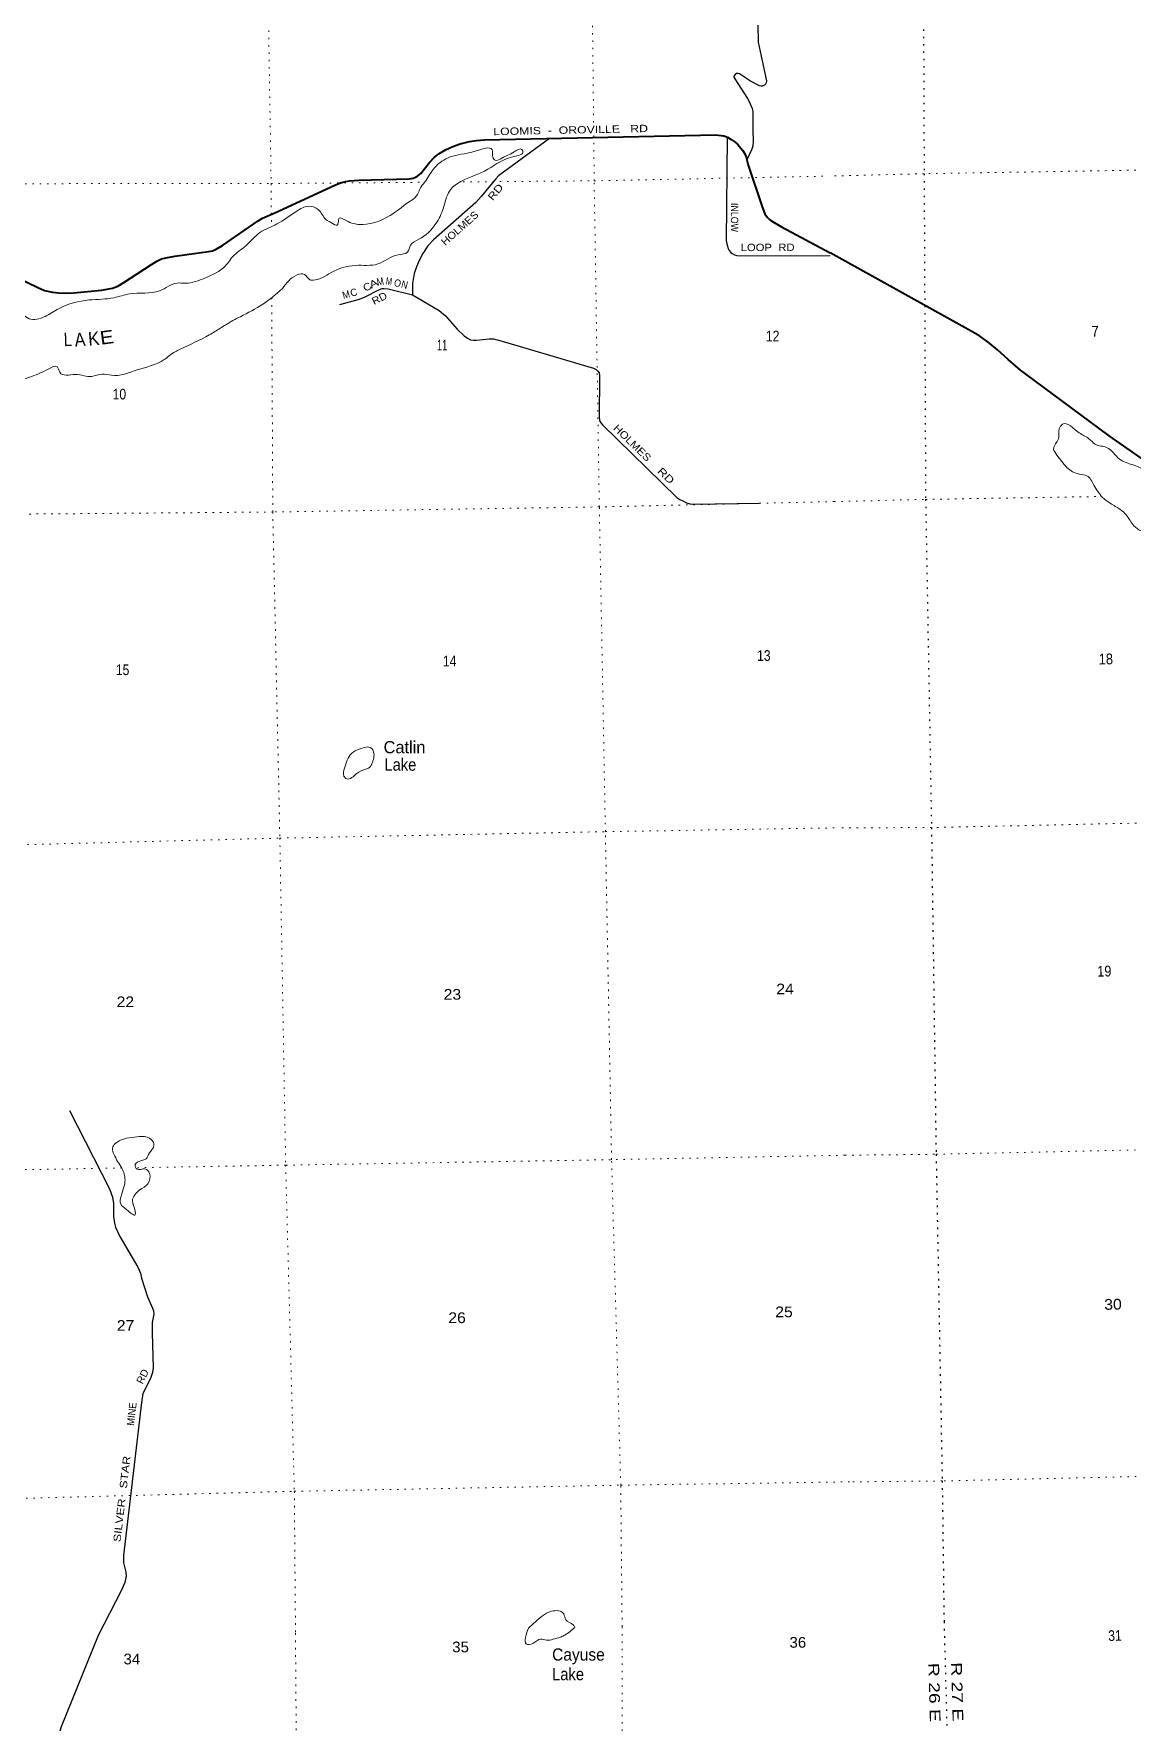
# Model space of a CAD drawing. Header units: feet. Extents: x 242557 to 489137, y 368785 to 557307.
# Drawn here: x 351951 to 369920, y 460875 to 488499 of the extents above; entities that cross this region are included whole.
import ezdxf
from ezdxf.enums import TextEntityAlignment as Align

# ---------------------------------------------------------------- set-up
doc = ezdxf.new("R2010")
doc.units = ezdxf.units.FT
doc.header["$LTSCALE"] = 80
doc.linetypes.add('DOTTED', pattern=[1.5, 0.3, -1.2])
for name, color, linetype, lineweight in [('26', 7, 'Continuous', 40), ('27', 7, 'Continuous', 25), ('29', 7, 'Continuous', 25), ('30', 7, 'Continuous', 35), ('39', 7, 'Continuous', 13), ('41', 7, 'Continuous', 13), ('6', 7, 'DOTTED', 25), ('7', 7, 'DOTTED', 13)]:
    doc.layers.add(name, color=color, linetype=linetype, lineweight=lineweight)

msp = doc.modelspace()

# ---------------------------------------------------------------- linework, layer by layer
at = {"layer": '26'}
for points in [[(350703.53, 484982.38), (352015.72, 484346.54), (352125.66, 484300.24), (352255.89, 484271.44), (352357.29, 484258.1), (352462.3, 484256.23), (352603.96, 484261.11), (353058.2, 484303.25), (353177.72, 484324.23), (353240.2, 484337.86), (353325.93, 484369.47), (353423.67, 484427.34), (353874.97, 484725.68), (353965.18, 484780.34), (354042.49, 484814.74), (354109.57, 484831.51), (354259.58, 484858.48), (354811.15, 484936.65), (354873.65, 484948.9), (354936.83, 484972.98), (355039.03, 485035.29), (355619.7, 485436.53), (355694.83, 485480.24), (355896.61, 485572.17), (356877.47, 486023.02), (356967.37, 486059.6), (357048.59, 486080.67), (357117.78, 486092.71), (357265.38, 486103.28), (358090.94, 486127.42), (358155.62, 486137.86), (358194.73, 486152.91), (358233.83, 486176.99), (358280.71, 486215.01), (358417.91, 486388.33), (358504.57, 486481.01), (358575.98, 486533.83), (358685.06, 486601.41), (358807.31, 486656.82), (358925.72, 486697.73), (359080.05, 486738.33), (359190.44, 486754.92), (359323.77, 486766.53), (363107.22, 486844.44), (363236.48, 486827.17), (363299.65, 486806.1), (363357.44, 486771.61), (363426, 486724.82), (363465.1, 486691.71), (363547.72, 486588.05), (363585.43, 486526.16), (363606.49, 486478), (363638.38, 486347.43), (363864.94, 485666.95), (363911.82, 485555.43), (363950.93, 485495.23), (363984.02, 485462.12), (364007.75, 485441.76), (364183.86, 485342.84), (364976.26, 484917.58)], [(370553.06, 481215.28), (369539.92, 481921.81), (368173.32, 482935.16), (368091.31, 482996.29), (367889.85, 483170.48), (367715.62, 483326.9), (367587.81, 483432.53), (367562.9, 483453.26), (367428.74, 483551.35), (367285.06, 483634.88), (365520.73, 484614.96), (364976.26, 484917.58)]]:
    msp.add_lwpolyline(points, dxfattribs=at)
at = {"layer": '29'}
for points in [[(363773.09, 489813.83), (363802.77, 488363.55), (363814.94, 488284.69), (363868.21, 488056.93), (363935.31, 487730.03), (363930.57, 487695.69), (363918.74, 487675.56), (363905.18, 487660.93), (363864.3, 487643.59), (363845.37, 487640.03), (363824.29, 487645.39), (363673.43, 487723.78), (363497.46, 487841.34), (363469.3, 487851.85), (363447.76, 487848.44), (363422.89, 487834.88), (363405.16, 487808.18), (363405.18, 487788.03), (363469.2, 487683.89), (363624.02, 487437.61), (363651.3, 487388.99), (363701, 487277.68), (363708.1, 487254), (363711.62, 487220.55), (363711.07, 486914.97), (363717.05, 486747.11), (363712.83, 486660.75), (363698.36, 486609.19), (363620.85, 486445.15)], [(360388.59, 486788.46), (359554.42, 486174.08), (359506.86, 486125.32), (359396.93, 485991.92), (359270.41, 485837.78), (359180.93, 485741.38), (358490.81, 485128.67), (358399.44, 485027.82), (358313.01, 484905.08), (358252.7, 484788.63), (358212.13, 484688.87), (358172.23, 484575.48), (358148.42, 484412.58), (358144.48, 484226.34)], [(363293.19, 486809.96), (363279.76, 485116.77), (363289.18, 485060.97), (363310.48, 484985.18), (363327.05, 484952.02), (363350.9, 484922.54), (363376.75, 484902.29), (363412.15, 484882.25), (363450.12, 484873.87), (363515.67, 484867.81), (364977, 484872.7)], [(356956.68, 484068.6), (357277.6, 484158.66), (357372.68, 484197.07), (357604.21, 484314.96), (357649.34, 484329.28), (357679.16, 484333.8), (357748.12, 484328.9), (358144.48, 484226.34)], [(358144.48, 484226.34), (358583.1, 483972.73), (358683.45, 483886.31), (358878.44, 483666.1), (358991.13, 483559.48), (359043.2, 483521.59), (359095.26, 483493.17), (359142.6, 483483.7), (359194.63, 483485.29), (359401.07, 483509.02), (359469.21, 483507.38), (359612.26, 483472.13), (361107.01, 483026.62), (361149.61, 483005.31), (361180.43, 482976.62), (361196.95, 482950.83), (361206.41, 482908.2), (361196.95, 482214.29), (361211.15, 482157.46), (361225.35, 482131.41), (361253.75, 482100.62), (362470.27, 480914.1), (362517.6, 480880.94), (362568.64, 480855.13), (362629.69, 480825.96), (362680.51, 480811.27), (362729.62, 480801.66), (363816, 480822)], [(352533.84, 470882.65), (353190.96, 469600.71), (353240.03, 469466.87), (353252.48, 469360.94), (353252.87, 469150.49), (353273.16, 469040.57), (353289.31, 468977.08), (353357.96, 468822.42), (353653.55, 468317.48), (353694.45, 468223.51), (353714.35, 468140.44), (353809.07, 467832.43), (353890.21, 467649.66), (353907.46, 467607.75), (353913.63, 467550.9), (353888.84, 467414.9), (353884.71, 467244.84), (353903.41, 466674.5), (353893.26, 466596.48), (353864.7, 466516), (353765.66, 466316.01), (353737.05, 466250.7), (353711.31, 466106.66), (353419.91, 463605.29), (353419.18, 463481.13), (353449.04, 463352.12), (353457.78, 463330.56), (353462.52, 463268.99), (353438.85, 463160.05), (353382.05, 463027.42), (353005.16, 462296.37)], [(353005.16, 462296.37), (352396.29, 460798.56), (352362.21, 460675.37), (352353.68, 460604.35), (352359.93, 460495.43), (352416.3, 459932.94), (352490.96, 459552.74), (352567.76, 459275.81), (353052.86, 458057.04), (353087.43, 457942.19), (353087.43, 457894.82), (353081.47, 457851.6), (353012.62, 457564.9), (352964.35, 457288.49), (352959.98, 457206.56), (352965.68, 457102.9), (352983.29, 456975.85), (353026.42, 456813.37), (353577.48, 455345.63), (353612.9, 455246.87), (353637.33, 455098.53), (353802.4, 454468.01), (353982.29, 453902.54)]]:
    msp.add_lwpolyline(points, dxfattribs=at)
at = {"layer": '39'}
for points in [[(345853.67, 485936.59), (345712.75, 486181.87), (345791.17, 486365.2), (345963, 486523.41), (346059.45, 486571.26), (346274.8, 486505.2), (346701.78, 486348.73), (347200.67, 486260.04), (347756.34, 486309.83), (347912.53, 486279.46), (347901.55, 486194.25), (347920.31, 486153.98), (347996.73, 486039.52), (348077.18, 485777.24), (348409.03, 485475.72), (348741.31, 485439.54), (348920.31, 485425.54), (349390.03, 485353.24), (349668.6, 485238.96), (349850.08, 485133.98), (350109.63, 485090.78), (350234.23, 485003.28), (350372.44, 484956.47), (350509.51, 484844.83), (350725.96, 484697.76), (350938.76, 484670.16), (351140.36, 484573.53), (351284.85, 484362.74), (351424.66, 484198.46), (351463.54, 484166.56), (351444.39, 484087.31), (351491.85, 484019.06), (351674.59, 483970.81), (351872.64, 483837.68), (352135.13, 483875.55), (352364, 484004.12), (352856.51, 484144.54), (353263.01, 484180.69), (353515.94, 484243.95), (354008.84, 484295), (354298.46, 484420.31), (354434.03, 484418.03), (354750.49, 484503.19), (355087.63, 484704.07), (355228.89, 484878.09), (355334.96, 484962.52), (355438.99, 485048.96), (355650.74, 485246.18), (355925.97, 485387.51), (356252.99, 485599.49), (356442.69, 485676.31), (356604.53, 485623.23), (356728.14, 485460.78), (356819.93, 485405.26), (356915.5, 485370.05), (356933.01, 485420.91), (356946.37, 485479.83), (357060.17, 485442.83), (357285.6, 485378.93), (357731.1, 485496.15), (358093.79, 485752.06), (358201.91, 485834.49), (358288.7, 485997.67), (358362.24, 486093.84), (358505, 486306.36), (358761.53, 486483.91), (359154.8, 486574.12), (359449.81, 486600.25), (359461.56, 486480.9), (359500.71, 486428.74), (359605.42, 486464.54), (359810.38, 486566.47), (359935.27, 486606.59), (359951.83, 486578.45), (359789.24, 486485.17), (359325.08, 486252.25), (358752.95, 485926.76), (358647.65, 485637.76), (358529.57, 485395.17), (358249.87, 485136.3), (358113.6, 485041.34), (358064.58, 484927.27), (357909.38, 484884.73), (357577.65, 484732.53), (357213.81, 484709.55), (356812.84, 484590.88), (356521.17, 484467.57), (356468.47, 484474.98), (356378.28, 484560.9), (356261.05, 484553.29), (356017.26, 484331.35)], [(356017.26, 484331.35), (355697.08, 484073.97), (355329.63, 483870.67), (355090.7, 483737.91), (354912.17, 483626.2), (354821.86, 483572.35), (354343.55, 483339.24), (354263.2, 483297.68), (354082.89, 483167.72), (353644.15, 482999.94), (353220.51, 482911.36), (353068.51, 482931.66), (352899.09, 482892.99), (352633.65, 482923.96), (352374.19, 482961.08), (352332.46, 483053.71), (352187.35, 483013.33), (351879.65, 482879.68), (351514.56, 482799.96), (351093.86, 482940.31), (350581.82, 483251.64), (350364.73, 483445.29), (350138.89, 483687.43), (349643.11, 483992.9), (348876.97, 484541.96), (348703.88, 484624.77), (348455.2, 484761.29), (348306.32, 484848.47), (348228, 484954.8), (348168.48, 485016.82), (348102.48, 485109.13), (348007.39, 485109.92), (347825.29, 485111.59), (347676.83, 485168.39), (347364.48, 485374.98), (347082.44, 485583.98), (346820.07, 485685.88), (346392.21, 485907.16), (346135.71, 485875.46), (345882.48, 485900.51), (345853.67, 485936.59)], [(369431.04, 480913.06), (369292.48, 481113.82), (369179.35, 481268.71), (369055.49, 481293.78), (368687.85, 481603.87), (368634.58, 481709.73), (368713.2, 481869.66), (368727.07, 482033.97), (368779.6, 482110.23), (369049.84, 481971.63), (369211.94, 481874.71), (369315.35, 481782.31), (369500.45, 481732.54), (369713.54, 481539.82), (369934.17, 481444.43), (370110.03, 481362.04), (370263.84, 481196.08), (370480.22, 481031.78), (370663.35, 480979.93), (370789.02, 480886.1), (370914.25, 480731.53), (370987.92, 480618.11), (371058.34, 480474.25), (371146.5, 480347.04), (371208.54, 480292.01), (371310.71, 479938.49), (371373.12, 479869.3), (371464.9, 479835.29), (371542.12, 479740.18), (371698.89, 479307.15), (371963.86, 478830.42), (372180.98, 478637.8), (372205.51, 478549.39), (372293.41, 478509.2), (372467.09, 478355.92), (372503.68, 478269.85), (372564.55, 478182.41), (372571.29, 478079.36), (372661.74, 478019.01), (372812.84, 477879.29), (373058.54, 477675.28), (373161.25, 477532.27), (373270.5, 477371.21), (373300.56, 477303.19), (373426.76, 477189.13), (373499.46, 477035.2), (373611.1, 476936.95), (373681.63, 476789.04), (373800.76, 476636.34), (373924.56, 476459.47), (373886.9, 476355.26), (373821.03, 476248.28), (373917.21, 476046.4), (374060.97, 475724.35), (374185.83, 475507.03), (374295.77, 475396.59), (374313.94, 475320.16), (374140.62, 475228.57), (373882.85, 475199.51), (373515.04, 475284.94), (373285.64, 475329.5), (373237.2, 475405.13), (373091.47, 475725.11), (372559.95, 476662.34), (372409.23, 476941.71), (372296.91, 477220.08), (372192.65, 477421.74), (372193.19, 477555.33), (372200.32, 477745.77), (372134.73, 477859.4), (372065.9, 478019.5), (371851.53, 478106.95), (371621.34, 478181.84), (371576.2, 478285.89), (371539.46, 478531.84), (371457.82, 478641.01), (371277.61, 478735.43), (371177.23, 478866.36), (371027.14, 479044.56), (370928.31, 479270.65), (370904.94, 479391.47), (370895.33, 479526.82), (370829.74, 479640.45), (370659.84, 479803.96), (370331.39, 480082.7), (370212.05, 480166.58), (370131.43, 480237.32), (370143.7, 480308.48), (370065.41, 480367.13), (369946.12, 480448.99), (369822.27, 480627.88), (369723, 480716.34), (369560.79, 480817.31), (369431.04, 480913.06)], [(357481.47, 476553.45), (357510.58, 476748.85), (357471.27, 476813.16), (357287.37, 476798.6), (357146.77, 476723.85), (357034.74, 476483.37), (357024.37, 476353.59), (357071.5, 476309.65), (357234.21, 476394.82), (357384.91, 476469.71), (357461.2, 476513.24), (357478.88, 476551.96)], [(353391.42, 469941.8), (353260.89, 470166.96), (353237.29, 470265.9), (353369.02, 470397.26), (353560.57, 470444.32), (353716.15, 470458.51), (353878.72, 470405.94), (353916.42, 470311.23), (353843.24, 470188.74), (353789.9, 470094.87), (353667.12, 470048.7), (353611.18, 469997.33), (353640.52, 469922.77), (353767.89, 469928.48), (353843.76, 469854.52), (353815.71, 469686.04), (353681.6, 469580.98), (353564.58, 469409.3), (353609.43, 469235.69), (353610.18, 469181.01), (353471.55, 469258.2), (353373.14, 469354.14), (353425.96, 469634.36), (353431.2, 469843.06), (353391.42, 469941.8)], [(360042.03, 462412.38), (360274.76, 462616.03), (360417.38, 462690.81), (360620.29, 462646.87), (360651.93, 462552.08), (360778.55, 462464.61), (360802.02, 462425.04)], [(360042.03, 462412.38), (359995.48, 462260.13), (360007.37, 462157.57), (360114.37, 462164.12), (360242.1, 462235.91), (360337.59, 462215.88), (360444.36, 462232.54), (360570.47, 462269.05), (360637.33, 462300.26), (360802.02, 462425.04)]]:
    msp.add_spline(points, degree=3, dxfattribs=at)
at = {"layer": '6'}
msp.add_line((366841.03, 462522.5), (366922.56, 459506.82), dxfattribs=at)
msp.add_lwpolyline([(366122.82, 508568.42), (366137.19, 507561.93), (366147.12, 507491.35), (366268.7, 502236.48), (366374.38, 496894.16), (366495.74, 491570.46), (366515.07, 486209.67), (366539.6, 480881.41), (366635.88, 475512.52), (366711.35, 470167.38), (366811.03, 464822.88), (366841.02, 462523.11)], dxfattribs=at)
at = {"layer": '7'}
for p, q in [((361574.9, 462436.51), (361572.92, 459409.38)), ((356254.04, 459307.41), (356231.72, 462349.87))]:
    msp.add_line(p, q, dxfattribs=at)
for points in [[(361109.01, 487046.44), (361059.1, 491423.91), (361016.43, 496774.93), (360895.46, 502082.39), (360805.04, 506266.91)], [(355705.16, 493171.15), (355748.02, 491312.03), (355834.01, 486048.67), (355837.54, 485339.65)], [(361574.9, 462436.51), (361552.5, 464753.49), (361402.96, 470078.81), (361301.41, 475445.26), (361202.6, 480759.09), (361117.68, 486093.35), (361110.94, 486834.06)], [(388073.63, 486617.79), (387784.61, 486610.18), (382434.44, 486527.91), (377129.3, 486345.63), (371776.21, 486297.69), (366515.07, 486209.67), (364955.57, 486170.59)], [(348016.93, 486000.51), (350487.05, 486045.7), (355834.01, 486048.67), (358343.02, 486069.89)], [(358973.11, 486075.21), (361117.68, 486093.35), (364955.57, 486170.59)], [(355843.33, 484178.45), (355860.8, 480675.16), (355976.09, 475339.27), (356071.35, 469988.94), (356212.94, 464653.39), (356231.72, 462349.87)], [(365043.49, 480845.59), (361202.6, 480759.09), (355860.8, 480675.16), (350556.9, 480630.22), (345151.53, 480608.26), (339800.22, 480479.64), (334723.48, 480393.1)], [(365043.49, 480845.59), (366539.6, 480881.41), (369418.52, 480928.84)], [(343786.9, 475146.51), (345298.66, 475163.4), (350647.14, 475202.85), (355976.09, 475339.27), (361301.41, 475445.26), (365131.59, 475507.91)], [(373130.49, 475640.05), (372027.59, 475628.27), (366635.88, 475512.52), (365131.59, 475507.91)], [(365220.02, 470151.36), (366711.35, 470167.38), (372042.5, 470281.53), (377398.25, 470382.16), (382725, 470510.36), (383822.39, 470533.09), (387753.45, 470614.51)], [(353392.31, 469942.74), (350749.89, 469897.18), (345430.28, 469817.59), (340072.46, 469721.3), (334973.56, 469573.42), (334788.9, 469573.43)], [(365220.02, 470151.36), (361382.73, 470078.55), (356071.35, 469988.94), (353621.58, 469946.7)], [(384858.34, 465174.74), (382827.34, 465141.64), (377491.46, 465053.68), (372146.07, 464943.2), (366811.03, 464822.88), (365308.22, 464807.77)], [(334869.86, 464223.45), (335031.03, 464228.96), (340208.89, 464318.84), (345548.26, 464433.12), (350863.79, 464514.68), (356212.94, 464653.39), (361552.5, 464753.49), (365308.22, 464807.77)]]:
    msp.add_lwpolyline(points, dxfattribs=at)

# ---------------------------------------------------------------- texts
at = {"layer": '27', "width": 1.25}
msp.add_text('LOOMIS  -  OROVILLE   RD', height=120, rotation=1.18, dxfattribs=at).set_placement((359468.81, 486839.53))
at = {"layer": '30'}
for s, rotation, width, p in [('RD', 50.509, 1.25, (359549.78, 485872.31)), ('INLOW', 269.546, 0.9, (363355.13, 485494.35)), ('HOLMES', 41.6, 1.1, (358959.55, 485273.68)), ('LOOP  RD', 0.192, 1.15, (363955.23, 484944.22)), ('M', 15.676, 0.9, (357075.61, 484174.68)), ('C', 15.676, 0.95, (357200.3, 484209.67)), ('C', 26.984, 1.15, (357432.21, 484305.94)), ('A', 26.984, 1.3, (357535.84, 484358.7)), ('RD', 26.984, 1.1, (357632.33, 484117.69)), ('M', 12.11, 0.85, (357630.44, 484388.01)), ('M', 353.493, 0.75, (357754.91, 484389.37)), ('O', 345.493, 0.9, (357887.39, 484362.39)), ('N', 345.493, 0.9, (358002.33, 484335.63)), ('HOLMES', 315.715, 1.15, (361700.09, 481763.08)), ('RD', 315.715, 1.3, (362251.05, 481225.7)), ('RD', 63.654, 1.05, (353783.61, 466505.43)), ('MINE', 83.355, 0.95, (353612.25, 465910.06)), ('SILVER   STAR', 83.355, 1.25, (353451.27, 464521.39))]:
    msp.add_text(s, height=120, rotation=rotation, dxfattribs=dict(at, width=width)).set_placement(p, align=Align.CENTER)
at = {"layer": '41'}
for s, rotation, width, p in [('L', 2.075, 0.8, (352510.77, 483389.3)), ('A', 4.83, 0.9, (352715.77, 483387.16)), ('K', 4.83, 0.95, (352941.26, 483403.58)), ('E', 7.586, 1.15, (353160.04, 483425.43))]:
    msp.add_text(s, height=220, rotation=rotation, dxfattribs=dict(at, width=width)).set_placement(p, align=Align.CENTER)
msp.add_text('Catlin', height=200, dxfattribs=at).set_placement((357673.42, 476727.41))
for s, width, p in [('Lake', 0.9, (357686.97, 476442.74)), ('Cayuse', 0.95, (360430.08, 461883.34)), ('Lake', 0.9, (360430.08, 461562.28))]:
    msp.add_text(s, height=200, dxfattribs=dict(at, width=width)).set_placement(p)
at = {"layer": '6', "width": 1.35}
for s, p in [('R 26 E', (366584.28, 461843.72)), ('R 27 E', (366956.67, 461853.86))]:
    msp.add_text(s, height=175, rotation=271.549, dxfattribs=at).set_placement(p)
at = {"layer": '7'}
for s, rotation, width, p in [('7', 1.509, 0.9, (369257.07, 483543.59)), ('18', 1.509, 0.9, (369373.43, 478179.28)), ('19', 1.509, 0.9, (369347.73, 473072.32)), ('30', 1.509, 1.1, (369464.35, 467621)), ('31', 1.272, 0.85, (369529.55, 462203.86))]:
    msp.add_text(s, height=175, rotation=rotation, dxfattribs=dict(at, width=width)).set_placement(p)
for s, width, p in [('11', 0.65, (358546.36, 483319.08)), ('12', 0.85, (363927.16, 483466.4)), ('10', 0.85, (353239.85, 482516.08)), ('15', 0.85, (353293.51, 478006.37)), ('14', 0.85, (358642.55, 478148.24)), ('13', 0.85, (363783.25, 478239.53)), ('24', 1.1, (364097.47, 472784.17)), ('22', 1.1, (353305.81, 472574.19)), ('23', 1.1, (358655.55, 472696.54)), ('25', 1.1, (364080.67, 467501.23)), ('27', 1.1, (353308.76, 467278.82)), ('26', 1.1, (358731.99, 467405.69)), ('35', 1.05, (358795.79, 462019.71)), ('36', 1.05, (364313.11, 462094.2)), ('34', 1.05, (353418.5, 461821.24))]:
    msp.add_text(s, height=175, dxfattribs=dict(at, width=width)).set_placement(p)

doc.saveas('drawing.dxf')
